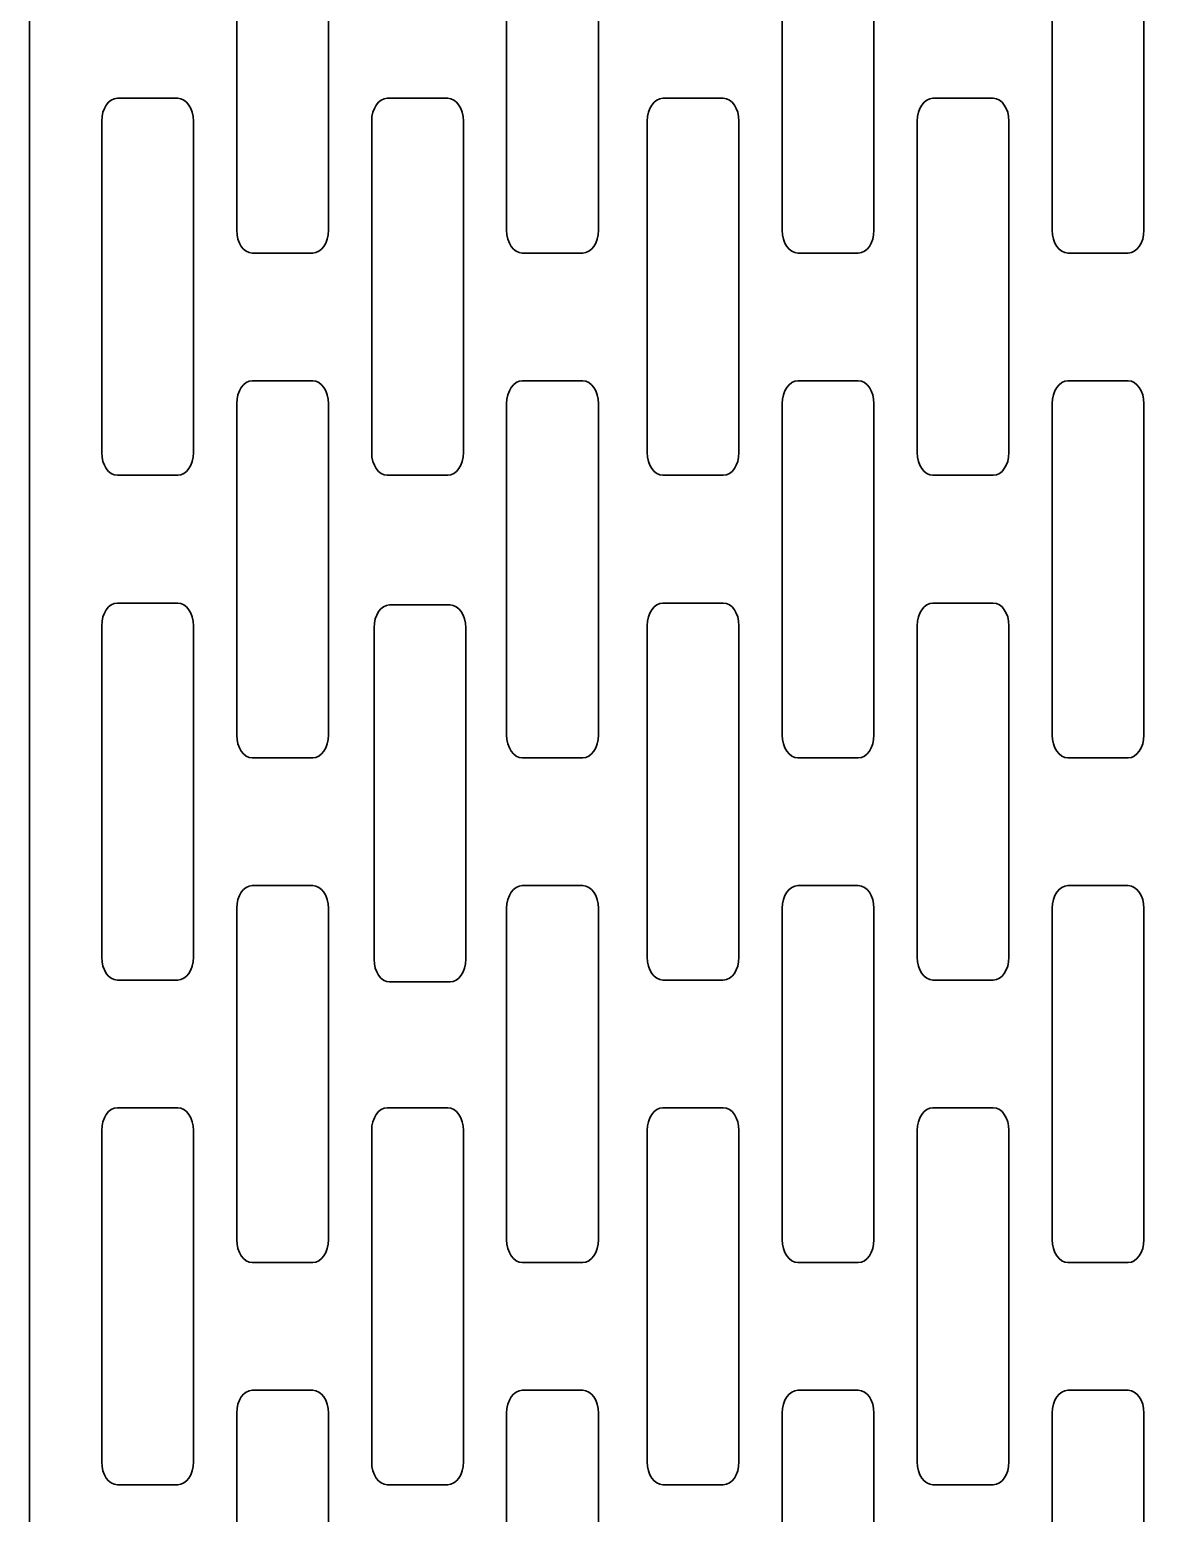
# Model space of a CAD drawing. Header units: centimetres. Extents: x -27 to -22, y -3.9 to 9.
# Drawn here: x -26.999 to -24.52, y -0.864 to 2.365 of the extents above; entities that cross this region are included whole.
import ezdxf

# ---------------------------------------------------------------- set-up
doc = ezdxf.new("R2010")
doc.units = ezdxf.units.CM
doc.header["$MEASUREMENT"] = 0
doc.layers.add('layer 1', color=7, linetype='Continuous')

msp = doc.modelspace()

# ---------------------------------------------------------------- linework, layer by layer
at = {"layer": 'layer 1', "color": 250, "lineweight": 30}
for points, knots in [([(-26.99913, 9.00078), (-26.99913, 9.00078), (-22.04045, 9.00078), (-22.04045, 9.00078), (-22.04045, 9.00078), (-22.04045, 9.00078), (-22.04045, -3.85302), (-22.04045, -3.85302), (-22.04045, -3.85302), (-22.04045, -3.85302), (-26.99913, -3.85302), (-26.99913, -3.85302), (-26.99913, -3.85302), (-26.99913, -3.85302), (-26.99913, 9.00078), (-26.99913, 9.00078)], [0, 0, 0, 0, 0.2, 0.2, 0.2, 0.2, 0.4, 0.4, 0.4, 0.4, 0.6, 0.6, 0.6, 0.6, 1, 1, 1, 1]), ([(-26.5143, 2.69913), (-26.5143, 2.69913), (-26.38271, 2.69913), (-26.38271, 2.69913), (-26.38271, 2.69913), (-26.36397, 2.69913), (-26.34866, 2.67683), (-26.34866, 2.64954), (-26.34866, 2.64954), (-26.34866, 2.64954), (-26.34866, 1.92836), (-26.34866, 1.92836), (-26.34866, 1.92836), (-26.34866, 1.90109), (-26.36397, 1.87877), (-26.38271, 1.87877), (-26.38271, 1.87877), (-26.38271, 1.87877), (-26.5143, 1.87877), (-26.5143, 1.87877), (-26.5143, 1.87877), (-26.53302, 1.87877), (-26.54834, 1.90109), (-26.54834, 1.92836), (-26.54834, 1.92836), (-26.54834, 1.92836), (-26.54834, 2.64954), (-26.54834, 2.64954), (-26.54834, 2.64954), (-26.54834, 2.67683), (-26.53302, 2.69913), (-26.5143, 2.69913)], [0, 0, 0, 0, 0.1111111, 0.1111111, 0.1111111, 0.1111111, 0.2222222, 0.2222222, 0.2222222, 0.2222222, 0.3333333, 0.3333333, 0.3333333, 0.3333333, 0.4444444, 0.4444444, 0.4444444, 0.4444444, 0.5555556, 0.5555556, 0.5555556, 0.5555556, 0.6666667, 0.6666667, 0.6666667, 0.6666667, 0.7777778, 0.7777778, 0.7777778, 0.7777778, 1, 1, 1, 1]), ([(-25.92648, 2.69913), (-25.92648, 2.69913), (-25.7949, 2.69913), (-25.7949, 2.69913), (-25.7949, 2.69913), (-25.77618, 2.69913), (-25.76085, 2.67683), (-25.76085, 2.64954), (-25.76085, 2.64954), (-25.76085, 2.64954), (-25.76085, 1.92836), (-25.76085, 1.92836), (-25.76085, 1.92836), (-25.76085, 1.90109), (-25.77618, 1.87877), (-25.7949, 1.87877), (-25.7949, 1.87877), (-25.7949, 1.87877), (-25.92648, 1.87877), (-25.92648, 1.87877), (-25.92648, 1.87877), (-25.94521, 1.87877), (-25.96052, 1.90109), (-25.96052, 1.92836), (-25.96052, 1.92836), (-25.96052, 1.92836), (-25.96052, 2.64954), (-25.96052, 2.64954), (-25.96052, 2.64954), (-25.96052, 2.67683), (-25.94521, 2.69913), (-25.92648, 2.69913)], [0, 0, 0, 0, 0.1111111, 0.1111111, 0.1111111, 0.1111111, 0.2222222, 0.2222222, 0.2222222, 0.2222222, 0.3333333, 0.3333333, 0.3333333, 0.3333333, 0.4444444, 0.4444444, 0.4444444, 0.4444444, 0.5555556, 0.5555556, 0.5555556, 0.5555556, 0.6666667, 0.6666667, 0.6666667, 0.6666667, 0.7777778, 0.7777778, 0.7777778, 0.7777778, 1, 1, 1, 1]), ([(-25.32648, 2.69913), (-25.32648, 2.69913), (-25.19488, 2.69913), (-25.19488, 2.69913), (-25.19488, 2.69913), (-25.17614, 2.69913), (-25.16084, 2.67683), (-25.16084, 2.64954), (-25.16084, 2.64954), (-25.16084, 2.64954), (-25.16084, 1.92836), (-25.16084, 1.92836), (-25.16084, 1.92836), (-25.16084, 1.90109), (-25.17614, 1.87877), (-25.19488, 1.87877), (-25.19488, 1.87877), (-25.19488, 1.87877), (-25.32648, 1.87877), (-25.32648, 1.87877), (-25.32648, 1.87877), (-25.3452, 1.87877), (-25.3605, 1.90109), (-25.3605, 1.92836), (-25.3605, 1.92836), (-25.3605, 1.92836), (-25.3605, 2.64954), (-25.3605, 2.64954), (-25.3605, 2.64954), (-25.3605, 2.67683), (-25.3452, 2.69913), (-25.32648, 2.69913)], [0, 0, 0, 0, 0.1111111, 0.1111111, 0.1111111, 0.1111111, 0.2222222, 0.2222222, 0.2222222, 0.2222222, 0.3333333, 0.3333333, 0.3333333, 0.3333333, 0.4444444, 0.4444444, 0.4444444, 0.4444444, 0.5555556, 0.5555556, 0.5555556, 0.5555556, 0.6666667, 0.6666667, 0.6666667, 0.6666667, 0.7777778, 0.7777778, 0.7777778, 0.7777778, 1, 1, 1, 1]), ([(-24.73866, 2.69915), (-24.73866, 2.69915), (-24.60707, 2.69915), (-24.60707, 2.69915), (-24.60707, 2.69915), (-24.58834, 2.69915), (-24.57301, 2.67683), (-24.57301, 2.64954), (-24.57301, 2.64954), (-24.57301, 2.64954), (-24.57301, 1.92838), (-24.57301, 1.92838), (-24.57301, 1.92838), (-24.57301, 1.90109), (-24.58834, 1.87877), (-24.60707, 1.87877), (-24.60707, 1.87877), (-24.60707, 1.87877), (-24.73866, 1.87877), (-24.73866, 1.87877), (-24.73866, 1.87877), (-24.75737, 1.87877), (-24.7727, 1.90109), (-24.7727, 1.92838), (-24.7727, 1.92838), (-24.7727, 1.92838), (-24.7727, 2.64954), (-24.7727, 2.64954), (-24.7727, 2.64954), (-24.7727, 2.67683), (-24.75737, 2.69915), (-24.73866, 2.69915)], [0, 0, 0, 0, 0.1111111, 0.1111111, 0.1111111, 0.1111111, 0.2222222, 0.2222222, 0.2222222, 0.2222222, 0.3333333, 0.3333333, 0.3333333, 0.3333333, 0.4444444, 0.4444444, 0.4444444, 0.4444444, 0.5555556, 0.5555556, 0.5555556, 0.5555556, 0.6666667, 0.6666667, 0.6666667, 0.6666667, 0.7777778, 0.7777778, 0.7777778, 0.7777778, 1, 1, 1, 1]), ([(-26.80817, 2.21559), (-26.80817, 2.21559), (-26.6766, 2.21559), (-26.6766, 2.21559), (-26.6766, 2.21559), (-26.65787, 2.21559), (-26.64254, 2.19329), (-26.64254, 2.166), (-26.64254, 2.166), (-26.64254, 2.166), (-26.64254, 1.44483), (-26.64254, 1.44483), (-26.64254, 1.44483), (-26.64254, 1.41755), (-26.65787, 1.39523), (-26.6766, 1.39523), (-26.6766, 1.39523), (-26.6766, 1.39523), (-26.80817, 1.39523), (-26.80817, 1.39523), (-26.80817, 1.39523), (-26.82692, 1.39523), (-26.84223, 1.41755), (-26.84223, 1.44483), (-26.84223, 1.44483), (-26.84223, 1.44483), (-26.84223, 2.166), (-26.84223, 2.166), (-26.84223, 2.166), (-26.84223, 2.19329), (-26.82692, 2.21559), (-26.80817, 2.21559)], [0, 0, 0, 0, 0.1111111, 0.1111111, 0.1111111, 0.1111111, 0.2222222, 0.2222222, 0.2222222, 0.2222222, 0.3333333, 0.3333333, 0.3333333, 0.3333333, 0.4444444, 0.4444444, 0.4444444, 0.4444444, 0.5555556, 0.5555556, 0.5555556, 0.5555556, 0.6666667, 0.6666667, 0.6666667, 0.6666667, 0.7777778, 0.7777778, 0.7777778, 0.7777778, 1, 1, 1, 1]), ([(-26.22038, 2.21559), (-26.22038, 2.21559), (-26.08882, 2.21559), (-26.08882, 2.21559), (-26.08882, 2.21559), (-26.07007, 2.21559), (-26.05476, 2.19329), (-26.05476, 2.166), (-26.05476, 2.166), (-26.05476, 2.166), (-26.05476, 1.44483), (-26.05476, 1.44483), (-26.05476, 1.44483), (-26.05476, 1.41755), (-26.07007, 1.39523), (-26.08882, 1.39523), (-26.08882, 1.39523), (-26.08882, 1.39523), (-26.22038, 1.39523), (-26.22038, 1.39523), (-26.22038, 1.39523), (-26.23911, 1.39523), (-26.25443, 1.41755), (-26.25443, 1.44483), (-26.25443, 1.44483), (-26.25443, 1.44483), (-26.25443, 2.166), (-26.25443, 2.166), (-26.25443, 2.166), (-26.25443, 2.19329), (-26.23911, 2.21559), (-26.22038, 2.21559)], [0, 0, 0, 0, 0.1111111, 0.1111111, 0.1111111, 0.1111111, 0.2222222, 0.2222222, 0.2222222, 0.2222222, 0.3333333, 0.3333333, 0.3333333, 0.3333333, 0.4444444, 0.4444444, 0.4444444, 0.4444444, 0.5555556, 0.5555556, 0.5555556, 0.5555556, 0.6666667, 0.6666667, 0.6666667, 0.6666667, 0.7777778, 0.7777778, 0.7777778, 0.7777778, 1, 1, 1, 1]), ([(-25.62035, 2.21559), (-25.62035, 2.21559), (-25.48877, 2.21559), (-25.48877, 2.21559), (-25.48877, 2.21559), (-25.47004, 2.21559), (-25.45472, 2.19329), (-25.45472, 2.166), (-25.45472, 2.166), (-25.45472, 2.166), (-25.45472, 1.44483), (-25.45472, 1.44483), (-25.45472, 1.44483), (-25.45472, 1.41755), (-25.47004, 1.39523), (-25.48877, 1.39523), (-25.48877, 1.39523), (-25.48877, 1.39523), (-25.62035, 1.39523), (-25.62035, 1.39523), (-25.62035, 1.39523), (-25.6391, 1.39523), (-25.6544, 1.41755), (-25.6544, 1.44483), (-25.6544, 1.44483), (-25.6544, 1.44483), (-25.6544, 2.166), (-25.6544, 2.166), (-25.6544, 2.166), (-25.6544, 2.19329), (-25.6391, 2.21559), (-25.62035, 2.21559)], [0, 0, 0, 0, 0.1111111, 0.1111111, 0.1111111, 0.1111111, 0.2222222, 0.2222222, 0.2222222, 0.2222222, 0.3333333, 0.3333333, 0.3333333, 0.3333333, 0.4444444, 0.4444444, 0.4444444, 0.4444444, 0.5555556, 0.5555556, 0.5555556, 0.5555556, 0.6666667, 0.6666667, 0.6666667, 0.6666667, 0.7777778, 0.7777778, 0.7777778, 0.7777778, 1, 1, 1, 1]), ([(-25.03255, 2.21559), (-25.03255, 2.21559), (-24.90096, 2.21559), (-24.90096, 2.21559), (-24.90096, 2.21559), (-24.88224, 2.21559), (-24.86693, 2.19329), (-24.86693, 2.166), (-24.86693, 2.166), (-24.86693, 2.166), (-24.86693, 1.44483), (-24.86693, 1.44483), (-24.86693, 1.44483), (-24.86693, 1.41755), (-24.88224, 1.39523), (-24.90096, 1.39523), (-24.90096, 1.39523), (-24.90096, 1.39523), (-25.03255, 1.39523), (-25.03255, 1.39523), (-25.03255, 1.39523), (-25.05128, 1.39523), (-25.06661, 1.41755), (-25.06661, 1.44483), (-25.06661, 1.44483), (-25.06661, 1.44483), (-25.06661, 2.166), (-25.06661, 2.166), (-25.06661, 2.166), (-25.06661, 2.19329), (-25.05128, 2.21559), (-25.03255, 2.21559)], [0, 0, 0, 0, 0.1111111, 0.1111111, 0.1111111, 0.1111111, 0.2222222, 0.2222222, 0.2222222, 0.2222222, 0.3333333, 0.3333333, 0.3333333, 0.3333333, 0.4444444, 0.4444444, 0.4444444, 0.4444444, 0.5555556, 0.5555556, 0.5555556, 0.5555556, 0.6666667, 0.6666667, 0.6666667, 0.6666667, 0.7777778, 0.7777778, 0.7777778, 0.7777778, 1, 1, 1, 1]), ([(-26.5143, 1.60084), (-26.5143, 1.60084), (-26.38271, 1.60084), (-26.38271, 1.60084), (-26.38271, 1.60084), (-26.36397, 1.60084), (-26.34866, 1.57854), (-26.34866, 1.55126), (-26.34866, 1.55126), (-26.34866, 1.55126), (-26.34866, 0.83009), (-26.34866, 0.83009), (-26.34866, 0.83009), (-26.34866, 0.80281), (-26.36397, 0.7805), (-26.38271, 0.7805), (-26.38271, 0.7805), (-26.38271, 0.7805), (-26.5143, 0.7805), (-26.5143, 0.7805), (-26.5143, 0.7805), (-26.53302, 0.7805), (-26.54834, 0.80281), (-26.54834, 0.83009), (-26.54834, 0.83009), (-26.54834, 0.83009), (-26.54834, 1.55126), (-26.54834, 1.55126), (-26.54834, 1.55126), (-26.54834, 1.57854), (-26.53302, 1.60084), (-26.5143, 1.60084)], [0, 0, 0, 0, 0.1111111, 0.1111111, 0.1111111, 0.1111111, 0.2222222, 0.2222222, 0.2222222, 0.2222222, 0.3333333, 0.3333333, 0.3333333, 0.3333333, 0.4444444, 0.4444444, 0.4444444, 0.4444444, 0.5555556, 0.5555556, 0.5555556, 0.5555556, 0.6666667, 0.6666667, 0.6666667, 0.6666667, 0.7777778, 0.7777778, 0.7777778, 0.7777778, 1, 1, 1, 1]), ([(-25.92648, 1.60084), (-25.92648, 1.60084), (-25.7949, 1.60084), (-25.7949, 1.60084), (-25.7949, 1.60084), (-25.77618, 1.60084), (-25.76085, 1.57854), (-25.76085, 1.55126), (-25.76085, 1.55126), (-25.76085, 1.55126), (-25.76085, 0.83009), (-25.76085, 0.83009), (-25.76085, 0.83009), (-25.76085, 0.80281), (-25.77618, 0.7805), (-25.7949, 0.7805), (-25.7949, 0.7805), (-25.7949, 0.7805), (-25.92648, 0.7805), (-25.92648, 0.7805), (-25.92648, 0.7805), (-25.94521, 0.7805), (-25.96052, 0.80281), (-25.96052, 0.83009), (-25.96052, 0.83009), (-25.96052, 0.83009), (-25.96052, 1.55126), (-25.96052, 1.55126), (-25.96052, 1.55126), (-25.96052, 1.57854), (-25.94521, 1.60084), (-25.92648, 1.60084)], [0, 0, 0, 0, 0.1111111, 0.1111111, 0.1111111, 0.1111111, 0.2222222, 0.2222222, 0.2222222, 0.2222222, 0.3333333, 0.3333333, 0.3333333, 0.3333333, 0.4444444, 0.4444444, 0.4444444, 0.4444444, 0.5555556, 0.5555556, 0.5555556, 0.5555556, 0.6666667, 0.6666667, 0.6666667, 0.6666667, 0.7777778, 0.7777778, 0.7777778, 0.7777778, 1, 1, 1, 1]), ([(-25.32648, 1.60084), (-25.32648, 1.60084), (-25.19488, 1.60084), (-25.19488, 1.60084), (-25.19488, 1.60084), (-25.17614, 1.60084), (-25.16084, 1.57854), (-25.16084, 1.55126), (-25.16084, 1.55126), (-25.16084, 1.55126), (-25.16084, 0.83009), (-25.16084, 0.83009), (-25.16084, 0.83009), (-25.16084, 0.80281), (-25.17614, 0.7805), (-25.19488, 0.7805), (-25.19488, 0.7805), (-25.19488, 0.7805), (-25.32648, 0.7805), (-25.32648, 0.7805), (-25.32648, 0.7805), (-25.3452, 0.7805), (-25.3605, 0.80281), (-25.3605, 0.83009), (-25.3605, 0.83009), (-25.3605, 0.83009), (-25.3605, 1.55126), (-25.3605, 1.55126), (-25.3605, 1.55126), (-25.3605, 1.57854), (-25.3452, 1.60084), (-25.32648, 1.60084)], [0, 0, 0, 0, 0.1111111, 0.1111111, 0.1111111, 0.1111111, 0.2222222, 0.2222222, 0.2222222, 0.2222222, 0.3333333, 0.3333333, 0.3333333, 0.3333333, 0.4444444, 0.4444444, 0.4444444, 0.4444444, 0.5555556, 0.5555556, 0.5555556, 0.5555556, 0.6666667, 0.6666667, 0.6666667, 0.6666667, 0.7777778, 0.7777778, 0.7777778, 0.7777778, 1, 1, 1, 1]), ([(-24.73866, 1.60086), (-24.73866, 1.60086), (-24.60707, 1.60086), (-24.60707, 1.60086), (-24.60707, 1.60086), (-24.58834, 1.60086), (-24.57301, 1.57855), (-24.57301, 1.55127), (-24.57301, 1.55127), (-24.57301, 1.55127), (-24.57301, 0.83009), (-24.57301, 0.83009), (-24.57301, 0.83009), (-24.57301, 0.80282), (-24.58834, 0.7805), (-24.60707, 0.7805), (-24.60707, 0.7805), (-24.60707, 0.7805), (-24.73866, 0.7805), (-24.73866, 0.7805), (-24.73866, 0.7805), (-24.75737, 0.7805), (-24.7727, 0.80282), (-24.7727, 0.83009), (-24.7727, 0.83009), (-24.7727, 0.83009), (-24.7727, 1.55127), (-24.7727, 1.55127), (-24.7727, 1.55127), (-24.7727, 1.57855), (-24.75737, 1.60086), (-24.73866, 1.60086)], [0, 0, 0, 0, 0.1111111, 0.1111111, 0.1111111, 0.1111111, 0.2222222, 0.2222222, 0.2222222, 0.2222222, 0.3333333, 0.3333333, 0.3333333, 0.3333333, 0.4444444, 0.4444444, 0.4444444, 0.4444444, 0.5555556, 0.5555556, 0.5555556, 0.5555556, 0.6666667, 0.6666667, 0.6666667, 0.6666667, 0.7777778, 0.7777778, 0.7777778, 0.7777778, 1, 1, 1, 1]), ([(-26.80817, 1.11731), (-26.80817, 1.11731), (-26.6766, 1.11731), (-26.6766, 1.11731), (-26.6766, 1.11731), (-26.65787, 1.11731), (-26.64254, 1.095), (-26.64254, 1.06772), (-26.64254, 1.06772), (-26.64254, 1.06772), (-26.64254, 0.34655), (-26.64254, 0.34655), (-26.64254, 0.34655), (-26.64254, 0.31926), (-26.65787, 0.29696), (-26.6766, 0.29696), (-26.6766, 0.29696), (-26.6766, 0.29696), (-26.80817, 0.29696), (-26.80817, 0.29696), (-26.80817, 0.29696), (-26.82692, 0.29696), (-26.84223, 0.31926), (-26.84223, 0.34655), (-26.84223, 0.34655), (-26.84223, 0.34655), (-26.84223, 1.06772), (-26.84223, 1.06772), (-26.84223, 1.06772), (-26.84223, 1.095), (-26.82692, 1.11731), (-26.80817, 1.11731)], [0, 0, 0, 0, 0.1111111, 0.1111111, 0.1111111, 0.1111111, 0.2222222, 0.2222222, 0.2222222, 0.2222222, 0.3333333, 0.3333333, 0.3333333, 0.3333333, 0.4444444, 0.4444444, 0.4444444, 0.4444444, 0.5555556, 0.5555556, 0.5555556, 0.5555556, 0.6666667, 0.6666667, 0.6666667, 0.6666667, 0.7777778, 0.7777778, 0.7777778, 0.7777778, 1, 1, 1, 1]), ([(-26.21528, 1.11314), (-26.21528, 1.11314), (-26.08368, 1.11314), (-26.08368, 1.11314), (-26.08368, 1.11314), (-26.06495, 1.11314), (-26.04964, 1.09084), (-26.04964, 1.06355), (-26.04964, 1.06355), (-26.04964, 1.06355), (-26.04964, 0.34237), (-26.04964, 0.34237), (-26.04964, 0.34237), (-26.04964, 0.3151), (-26.06495, 0.29279), (-26.08368, 0.29279), (-26.08368, 0.29279), (-26.08368, 0.29279), (-26.21528, 0.29279), (-26.21528, 0.29279), (-26.21528, 0.29279), (-26.23399, 0.29279), (-26.24932, 0.3151), (-26.24932, 0.34237), (-26.24932, 0.34237), (-26.24932, 0.34237), (-26.24932, 1.06355), (-26.24932, 1.06355), (-26.24932, 1.06355), (-26.24932, 1.09084), (-26.23399, 1.11314), (-26.21528, 1.11314)], [0, 0, 0, 0, 0.1111111, 0.1111111, 0.1111111, 0.1111111, 0.2222222, 0.2222222, 0.2222222, 0.2222222, 0.3333333, 0.3333333, 0.3333333, 0.3333333, 0.4444444, 0.4444444, 0.4444444, 0.4444444, 0.5555556, 0.5555556, 0.5555556, 0.5555556, 0.6666667, 0.6666667, 0.6666667, 0.6666667, 0.7777778, 0.7777778, 0.7777778, 0.7777778, 1, 1, 1, 1]), ([(-25.62035, 1.11731), (-25.62035, 1.11731), (-25.48877, 1.11731), (-25.48877, 1.11731), (-25.48877, 1.11731), (-25.47004, 1.11731), (-25.45472, 1.095), (-25.45472, 1.06772), (-25.45472, 1.06772), (-25.45472, 1.06772), (-25.45472, 0.34655), (-25.45472, 0.34655), (-25.45472, 0.34655), (-25.45472, 0.31926), (-25.47004, 0.29696), (-25.48877, 0.29696), (-25.48877, 0.29696), (-25.48877, 0.29696), (-25.62035, 0.29696), (-25.62035, 0.29696), (-25.62035, 0.29696), (-25.6391, 0.29696), (-25.6544, 0.31926), (-25.6544, 0.34655), (-25.6544, 0.34655), (-25.6544, 0.34655), (-25.6544, 1.06772), (-25.6544, 1.06772), (-25.6544, 1.06772), (-25.6544, 1.095), (-25.6391, 1.11731), (-25.62035, 1.11731)], [0, 0, 0, 0, 0.1111111, 0.1111111, 0.1111111, 0.1111111, 0.2222222, 0.2222222, 0.2222222, 0.2222222, 0.3333333, 0.3333333, 0.3333333, 0.3333333, 0.4444444, 0.4444444, 0.4444444, 0.4444444, 0.5555556, 0.5555556, 0.5555556, 0.5555556, 0.6666667, 0.6666667, 0.6666667, 0.6666667, 0.7777778, 0.7777778, 0.7777778, 0.7777778, 1, 1, 1, 1]), ([(-25.03255, 1.11731), (-25.03255, 1.11731), (-24.90096, 1.11731), (-24.90096, 1.11731), (-24.90096, 1.11731), (-24.88224, 1.11731), (-24.86693, 1.095), (-24.86693, 1.06772), (-24.86693, 1.06772), (-24.86693, 1.06772), (-24.86693, 0.34655), (-24.86693, 0.34655), (-24.86693, 0.34655), (-24.86693, 0.31926), (-24.88224, 0.29696), (-24.90096, 0.29696), (-24.90096, 0.29696), (-24.90096, 0.29696), (-25.03255, 0.29696), (-25.03255, 0.29696), (-25.03255, 0.29696), (-25.05128, 0.29696), (-25.06661, 0.31926), (-25.06661, 0.34655), (-25.06661, 0.34655), (-25.06661, 0.34655), (-25.06661, 1.06772), (-25.06661, 1.06772), (-25.06661, 1.06772), (-25.06661, 1.095), (-25.05128, 1.11731), (-25.03255, 1.11731)], [0, 0, 0, 0, 0.1111111, 0.1111111, 0.1111111, 0.1111111, 0.2222222, 0.2222222, 0.2222222, 0.2222222, 0.3333333, 0.3333333, 0.3333333, 0.3333333, 0.4444444, 0.4444444, 0.4444444, 0.4444444, 0.5555556, 0.5555556, 0.5555556, 0.5555556, 0.6666667, 0.6666667, 0.6666667, 0.6666667, 0.7777778, 0.7777778, 0.7777778, 0.7777778, 1, 1, 1, 1]), ([(-26.5143, 0.50256), (-26.5143, 0.50256), (-26.38271, 0.50256), (-26.38271, 0.50256), (-26.38271, 0.50256), (-26.36397, 0.50256), (-26.34866, 0.48026), (-26.34866, 0.45299), (-26.34866, 0.45299), (-26.34866, 0.45299), (-26.34866, -0.26819), (-26.34866, -0.26819), (-26.34866, -0.26819), (-26.34866, -0.29548), (-26.36397, -0.31778), (-26.38271, -0.31778), (-26.38271, -0.31778), (-26.38271, -0.31778), (-26.5143, -0.31778), (-26.5143, -0.31778), (-26.5143, -0.31778), (-26.53302, -0.31778), (-26.54834, -0.29548), (-26.54834, -0.26819), (-26.54834, -0.26819), (-26.54834, -0.26819), (-26.54834, 0.45299), (-26.54834, 0.45299), (-26.54834, 0.45299), (-26.54834, 0.48026), (-26.53302, 0.50256), (-26.5143, 0.50256)], [0, 0, 0, 0, 0.1111111, 0.1111111, 0.1111111, 0.1111111, 0.2222222, 0.2222222, 0.2222222, 0.2222222, 0.3333333, 0.3333333, 0.3333333, 0.3333333, 0.4444444, 0.4444444, 0.4444444, 0.4444444, 0.5555556, 0.5555556, 0.5555556, 0.5555556, 0.6666667, 0.6666667, 0.6666667, 0.6666667, 0.7777778, 0.7777778, 0.7777778, 0.7777778, 1, 1, 1, 1]), ([(-25.92648, 0.50256), (-25.92648, 0.50256), (-25.7949, 0.50256), (-25.7949, 0.50256), (-25.7949, 0.50256), (-25.77618, 0.50256), (-25.76085, 0.48026), (-25.76085, 0.45299), (-25.76085, 0.45299), (-25.76085, 0.45299), (-25.76085, -0.26819), (-25.76085, -0.26819), (-25.76085, -0.26819), (-25.76085, -0.29548), (-25.77618, -0.31778), (-25.7949, -0.31778), (-25.7949, -0.31778), (-25.7949, -0.31778), (-25.92648, -0.31778), (-25.92648, -0.31778), (-25.92648, -0.31778), (-25.94521, -0.31778), (-25.96052, -0.29548), (-25.96052, -0.26819), (-25.96052, -0.26819), (-25.96052, -0.26819), (-25.96052, 0.45299), (-25.96052, 0.45299), (-25.96052, 0.45299), (-25.96052, 0.48026), (-25.94521, 0.50256), (-25.92648, 0.50256)], [0, 0, 0, 0, 0.1111111, 0.1111111, 0.1111111, 0.1111111, 0.2222222, 0.2222222, 0.2222222, 0.2222222, 0.3333333, 0.3333333, 0.3333333, 0.3333333, 0.4444444, 0.4444444, 0.4444444, 0.4444444, 0.5555556, 0.5555556, 0.5555556, 0.5555556, 0.6666667, 0.6666667, 0.6666667, 0.6666667, 0.7777778, 0.7777778, 0.7777778, 0.7777778, 1, 1, 1, 1]), ([(-25.32648, 0.50256), (-25.32648, 0.50256), (-25.19488, 0.50256), (-25.19488, 0.50256), (-25.19488, 0.50256), (-25.17614, 0.50256), (-25.16084, 0.48026), (-25.16084, 0.45299), (-25.16084, 0.45299), (-25.16084, 0.45299), (-25.16084, -0.26819), (-25.16084, -0.26819), (-25.16084, -0.26819), (-25.16084, -0.29548), (-25.17614, -0.31778), (-25.19488, -0.31778), (-25.19488, -0.31778), (-25.19488, -0.31778), (-25.32648, -0.31778), (-25.32648, -0.31778), (-25.32648, -0.31778), (-25.3452, -0.31778), (-25.3605, -0.29548), (-25.3605, -0.26819), (-25.3605, -0.26819), (-25.3605, -0.26819), (-25.3605, 0.45299), (-25.3605, 0.45299), (-25.3605, 0.45299), (-25.3605, 0.48026), (-25.3452, 0.50256), (-25.32648, 0.50256)], [0, 0, 0, 0, 0.1111111, 0.1111111, 0.1111111, 0.1111111, 0.2222222, 0.2222222, 0.2222222, 0.2222222, 0.3333333, 0.3333333, 0.3333333, 0.3333333, 0.4444444, 0.4444444, 0.4444444, 0.4444444, 0.5555556, 0.5555556, 0.5555556, 0.5555556, 0.6666667, 0.6666667, 0.6666667, 0.6666667, 0.7777778, 0.7777778, 0.7777778, 0.7777778, 1, 1, 1, 1]), ([(-24.73866, 0.50256), (-24.73866, 0.50256), (-24.60707, 0.50256), (-24.60707, 0.50256), (-24.60707, 0.50256), (-24.58834, 0.50256), (-24.57301, 0.48026), (-24.57301, 0.45299), (-24.57301, 0.45299), (-24.57301, 0.45299), (-24.57301, -0.26819), (-24.57301, -0.26819), (-24.57301, -0.26819), (-24.57301, -0.29548), (-24.58834, -0.31778), (-24.60707, -0.31778), (-24.60707, -0.31778), (-24.60707, -0.31778), (-24.73866, -0.31778), (-24.73866, -0.31778), (-24.73866, -0.31778), (-24.75737, -0.31778), (-24.7727, -0.29548), (-24.7727, -0.26819), (-24.7727, -0.26819), (-24.7727, -0.26819), (-24.7727, 0.45299), (-24.7727, 0.45299), (-24.7727, 0.45299), (-24.7727, 0.48026), (-24.75737, 0.50256), (-24.73866, 0.50256)], [0, 0, 0, 0, 0.1111111, 0.1111111, 0.1111111, 0.1111111, 0.2222222, 0.2222222, 0.2222222, 0.2222222, 0.3333333, 0.3333333, 0.3333333, 0.3333333, 0.4444444, 0.4444444, 0.4444444, 0.4444444, 0.5555556, 0.5555556, 0.5555556, 0.5555556, 0.6666667, 0.6666667, 0.6666667, 0.6666667, 0.7777778, 0.7777778, 0.7777778, 0.7777778, 1, 1, 1, 1]), ([(-26.80817, 0.01903), (-26.80817, 0.01903), (-26.6766, 0.01903), (-26.6766, 0.01903), (-26.6766, 0.01903), (-26.65787, 0.01903), (-26.64254, -0.00329), (-26.64254, -0.03056), (-26.64254, -0.03056), (-26.64254, -0.03056), (-26.64254, -0.75173), (-26.64254, -0.75173), (-26.64254, -0.75173), (-26.64254, -0.77903), (-26.65787, -0.80133), (-26.6766, -0.80133), (-26.6766, -0.80133), (-26.6766, -0.80133), (-26.80817, -0.80133), (-26.80817, -0.80133), (-26.80817, -0.80133), (-26.82692, -0.80133), (-26.84223, -0.77903), (-26.84223, -0.75173), (-26.84223, -0.75173), (-26.84223, -0.75173), (-26.84223, -0.03056), (-26.84223, -0.03056), (-26.84223, -0.03056), (-26.84223, -0.00329), (-26.82692, 0.01903), (-26.80817, 0.01903)], [0, 0, 0, 0, 0.1111111, 0.1111111, 0.1111111, 0.1111111, 0.2222222, 0.2222222, 0.2222222, 0.2222222, 0.3333333, 0.3333333, 0.3333333, 0.3333333, 0.4444444, 0.4444444, 0.4444444, 0.4444444, 0.5555556, 0.5555556, 0.5555556, 0.5555556, 0.6666667, 0.6666667, 0.6666667, 0.6666667, 0.7777778, 0.7777778, 0.7777778, 0.7777778, 1, 1, 1, 1]), ([(-26.22038, 0.01903), (-26.22038, 0.01903), (-26.08882, 0.01903), (-26.08882, 0.01903), (-26.08882, 0.01903), (-26.07007, 0.01903), (-26.05476, -0.00329), (-26.05476, -0.03056), (-26.05476, -0.03056), (-26.05476, -0.03056), (-26.05476, -0.75173), (-26.05476, -0.75173), (-26.05476, -0.75173), (-26.05476, -0.77903), (-26.07007, -0.80133), (-26.08882, -0.80133), (-26.08882, -0.80133), (-26.08882, -0.80133), (-26.22038, -0.80133), (-26.22038, -0.80133), (-26.22038, -0.80133), (-26.23911, -0.80133), (-26.25443, -0.77903), (-26.25443, -0.75173), (-26.25443, -0.75173), (-26.25443, -0.75173), (-26.25443, -0.03056), (-26.25443, -0.03056), (-26.25443, -0.03056), (-26.25443, -0.00329), (-26.23911, 0.01903), (-26.22038, 0.01903)], [0, 0, 0, 0, 0.1111111, 0.1111111, 0.1111111, 0.1111111, 0.2222222, 0.2222222, 0.2222222, 0.2222222, 0.3333333, 0.3333333, 0.3333333, 0.3333333, 0.4444444, 0.4444444, 0.4444444, 0.4444444, 0.5555556, 0.5555556, 0.5555556, 0.5555556, 0.6666667, 0.6666667, 0.6666667, 0.6666667, 0.7777778, 0.7777778, 0.7777778, 0.7777778, 1, 1, 1, 1]), ([(-25.62035, 0.01903), (-25.62035, 0.01903), (-25.48877, 0.01903), (-25.48877, 0.01903), (-25.48877, 0.01903), (-25.47004, 0.01903), (-25.45472, -0.00329), (-25.45472, -0.03056), (-25.45472, -0.03056), (-25.45472, -0.03056), (-25.45472, -0.75173), (-25.45472, -0.75173), (-25.45472, -0.75173), (-25.45472, -0.77903), (-25.47004, -0.80133), (-25.48877, -0.80133), (-25.48877, -0.80133), (-25.48877, -0.80133), (-25.62035, -0.80133), (-25.62035, -0.80133), (-25.62035, -0.80133), (-25.6391, -0.80133), (-25.6544, -0.77903), (-25.6544, -0.75173), (-25.6544, -0.75173), (-25.6544, -0.75173), (-25.6544, -0.03056), (-25.6544, -0.03056), (-25.6544, -0.03056), (-25.6544, -0.00329), (-25.6391, 0.01903), (-25.62035, 0.01903)], [0, 0, 0, 0, 0.1111111, 0.1111111, 0.1111111, 0.1111111, 0.2222222, 0.2222222, 0.2222222, 0.2222222, 0.3333333, 0.3333333, 0.3333333, 0.3333333, 0.4444444, 0.4444444, 0.4444444, 0.4444444, 0.5555556, 0.5555556, 0.5555556, 0.5555556, 0.6666667, 0.6666667, 0.6666667, 0.6666667, 0.7777778, 0.7777778, 0.7777778, 0.7777778, 1, 1, 1, 1]), ([(-25.03255, 0.01903), (-25.03255, 0.01903), (-24.90096, 0.01903), (-24.90096, 0.01903), (-24.90096, 0.01903), (-24.88224, 0.01903), (-24.86693, -0.00329), (-24.86693, -0.03056), (-24.86693, -0.03056), (-24.86693, -0.03056), (-24.86693, -0.75173), (-24.86693, -0.75173), (-24.86693, -0.75173), (-24.86693, -0.77903), (-24.88224, -0.80133), (-24.90096, -0.80133), (-24.90096, -0.80133), (-24.90096, -0.80133), (-25.03255, -0.80133), (-25.03255, -0.80133), (-25.03255, -0.80133), (-25.05128, -0.80133), (-25.06661, -0.77903), (-25.06661, -0.75173), (-25.06661, -0.75173), (-25.06661, -0.75173), (-25.06661, -0.03056), (-25.06661, -0.03056), (-25.06661, -0.03056), (-25.06661, -0.00329), (-25.05128, 0.01903), (-25.03255, 0.01903)], [0, 0, 0, 0, 0.1111111, 0.1111111, 0.1111111, 0.1111111, 0.2222222, 0.2222222, 0.2222222, 0.2222222, 0.3333333, 0.3333333, 0.3333333, 0.3333333, 0.4444444, 0.4444444, 0.4444444, 0.4444444, 0.5555556, 0.5555556, 0.5555556, 0.5555556, 0.6666667, 0.6666667, 0.6666667, 0.6666667, 0.7777778, 0.7777778, 0.7777778, 0.7777778, 1, 1, 1, 1]), ([(-26.5143, -0.5957), (-26.5143, -0.5957), (-26.38271, -0.5957), (-26.38271, -0.5957), (-26.38271, -0.5957), (-26.36397, -0.5957), (-26.34866, -0.61803), (-26.34866, -0.6453), (-26.34866, -0.6453), (-26.34866, -0.6453), (-26.34866, -1.36648), (-26.34866, -1.36648), (-26.34866, -1.36648), (-26.34866, -1.39376), (-26.36397, -1.41607), (-26.38271, -1.41607), (-26.38271, -1.41607), (-26.38271, -1.41607), (-26.5143, -1.41607), (-26.5143, -1.41607), (-26.5143, -1.41607), (-26.53302, -1.41607), (-26.54834, -1.39376), (-26.54834, -1.36648), (-26.54834, -1.36648), (-26.54834, -1.36648), (-26.54834, -0.6453), (-26.54834, -0.6453), (-26.54834, -0.6453), (-26.54834, -0.61803), (-26.53302, -0.5957), (-26.5143, -0.5957)], [0, 0, 0, 0, 0.1111111, 0.1111111, 0.1111111, 0.1111111, 0.2222222, 0.2222222, 0.2222222, 0.2222222, 0.3333333, 0.3333333, 0.3333333, 0.3333333, 0.4444444, 0.4444444, 0.4444444, 0.4444444, 0.5555556, 0.5555556, 0.5555556, 0.5555556, 0.6666667, 0.6666667, 0.6666667, 0.6666667, 0.7777778, 0.7777778, 0.7777778, 0.7777778, 1, 1, 1, 1]), ([(-25.92648, -0.5957), (-25.92648, -0.5957), (-25.7949, -0.5957), (-25.7949, -0.5957), (-25.7949, -0.5957), (-25.77618, -0.5957), (-25.76085, -0.61803), (-25.76085, -0.6453), (-25.76085, -0.6453), (-25.76085, -0.6453), (-25.76085, -1.36648), (-25.76085, -1.36648), (-25.76085, -1.36648), (-25.76085, -1.39376), (-25.77618, -1.41607), (-25.7949, -1.41607), (-25.7949, -1.41607), (-25.7949, -1.41607), (-25.92648, -1.41607), (-25.92648, -1.41607), (-25.92648, -1.41607), (-25.94521, -1.41607), (-25.96052, -1.39376), (-25.96052, -1.36648), (-25.96052, -1.36648), (-25.96052, -1.36648), (-25.96052, -0.6453), (-25.96052, -0.6453), (-25.96052, -0.6453), (-25.96052, -0.61803), (-25.94521, -0.5957), (-25.92648, -0.5957)], [0, 0, 0, 0, 0.1111111, 0.1111111, 0.1111111, 0.1111111, 0.2222222, 0.2222222, 0.2222222, 0.2222222, 0.3333333, 0.3333333, 0.3333333, 0.3333333, 0.4444444, 0.4444444, 0.4444444, 0.4444444, 0.5555556, 0.5555556, 0.5555556, 0.5555556, 0.6666667, 0.6666667, 0.6666667, 0.6666667, 0.7777778, 0.7777778, 0.7777778, 0.7777778, 1, 1, 1, 1]), ([(-25.32648, -0.5957), (-25.32648, -0.5957), (-25.19488, -0.5957), (-25.19488, -0.5957), (-25.19488, -0.5957), (-25.17614, -0.5957), (-25.16084, -0.61803), (-25.16084, -0.6453), (-25.16084, -0.6453), (-25.16084, -0.6453), (-25.16084, -1.36648), (-25.16084, -1.36648), (-25.16084, -1.36648), (-25.16084, -1.39376), (-25.17614, -1.41607), (-25.19488, -1.41607), (-25.19488, -1.41607), (-25.19488, -1.41607), (-25.32648, -1.41607), (-25.32648, -1.41607), (-25.32648, -1.41607), (-25.3452, -1.41607), (-25.3605, -1.39376), (-25.3605, -1.36648), (-25.3605, -1.36648), (-25.3605, -1.36648), (-25.3605, -0.6453), (-25.3605, -0.6453), (-25.3605, -0.6453), (-25.3605, -0.61803), (-25.3452, -0.5957), (-25.32648, -0.5957)], [0, 0, 0, 0, 0.1111111, 0.1111111, 0.1111111, 0.1111111, 0.2222222, 0.2222222, 0.2222222, 0.2222222, 0.3333333, 0.3333333, 0.3333333, 0.3333333, 0.4444444, 0.4444444, 0.4444444, 0.4444444, 0.5555556, 0.5555556, 0.5555556, 0.5555556, 0.6666667, 0.6666667, 0.6666667, 0.6666667, 0.7777778, 0.7777778, 0.7777778, 0.7777778, 1, 1, 1, 1]), ([(-24.73866, -0.5957), (-24.73866, -0.5957), (-24.60707, -0.5957), (-24.60707, -0.5957), (-24.60707, -0.5957), (-24.58834, -0.5957), (-24.57301, -0.61803), (-24.57301, -0.64529), (-24.57301, -0.64529), (-24.57301, -0.64529), (-24.57301, -1.36647), (-24.57301, -1.36647), (-24.57301, -1.36647), (-24.57301, -1.39375), (-24.58834, -1.41606), (-24.60707, -1.41606), (-24.60707, -1.41606), (-24.60707, -1.41606), (-24.73866, -1.41606), (-24.73866, -1.41606), (-24.73866, -1.41606), (-24.75737, -1.41606), (-24.7727, -1.39375), (-24.7727, -1.36647), (-24.7727, -1.36647), (-24.7727, -1.36647), (-24.7727, -0.64529), (-24.7727, -0.64529), (-24.7727, -0.64529), (-24.7727, -0.61803), (-24.75737, -0.5957), (-24.73866, -0.5957)], [0, 0, 0, 0, 0.1111111, 0.1111111, 0.1111111, 0.1111111, 0.2222222, 0.2222222, 0.2222222, 0.2222222, 0.3333333, 0.3333333, 0.3333333, 0.3333333, 0.4444444, 0.4444444, 0.4444444, 0.4444444, 0.5555556, 0.5555556, 0.5555556, 0.5555556, 0.6666667, 0.6666667, 0.6666667, 0.6666667, 0.7777778, 0.7777778, 0.7777778, 0.7777778, 1, 1, 1, 1])]:
    msp.add_open_spline(points, degree=3, knots=knots, dxfattribs=at)

doc.saveas('drawing.dxf')
